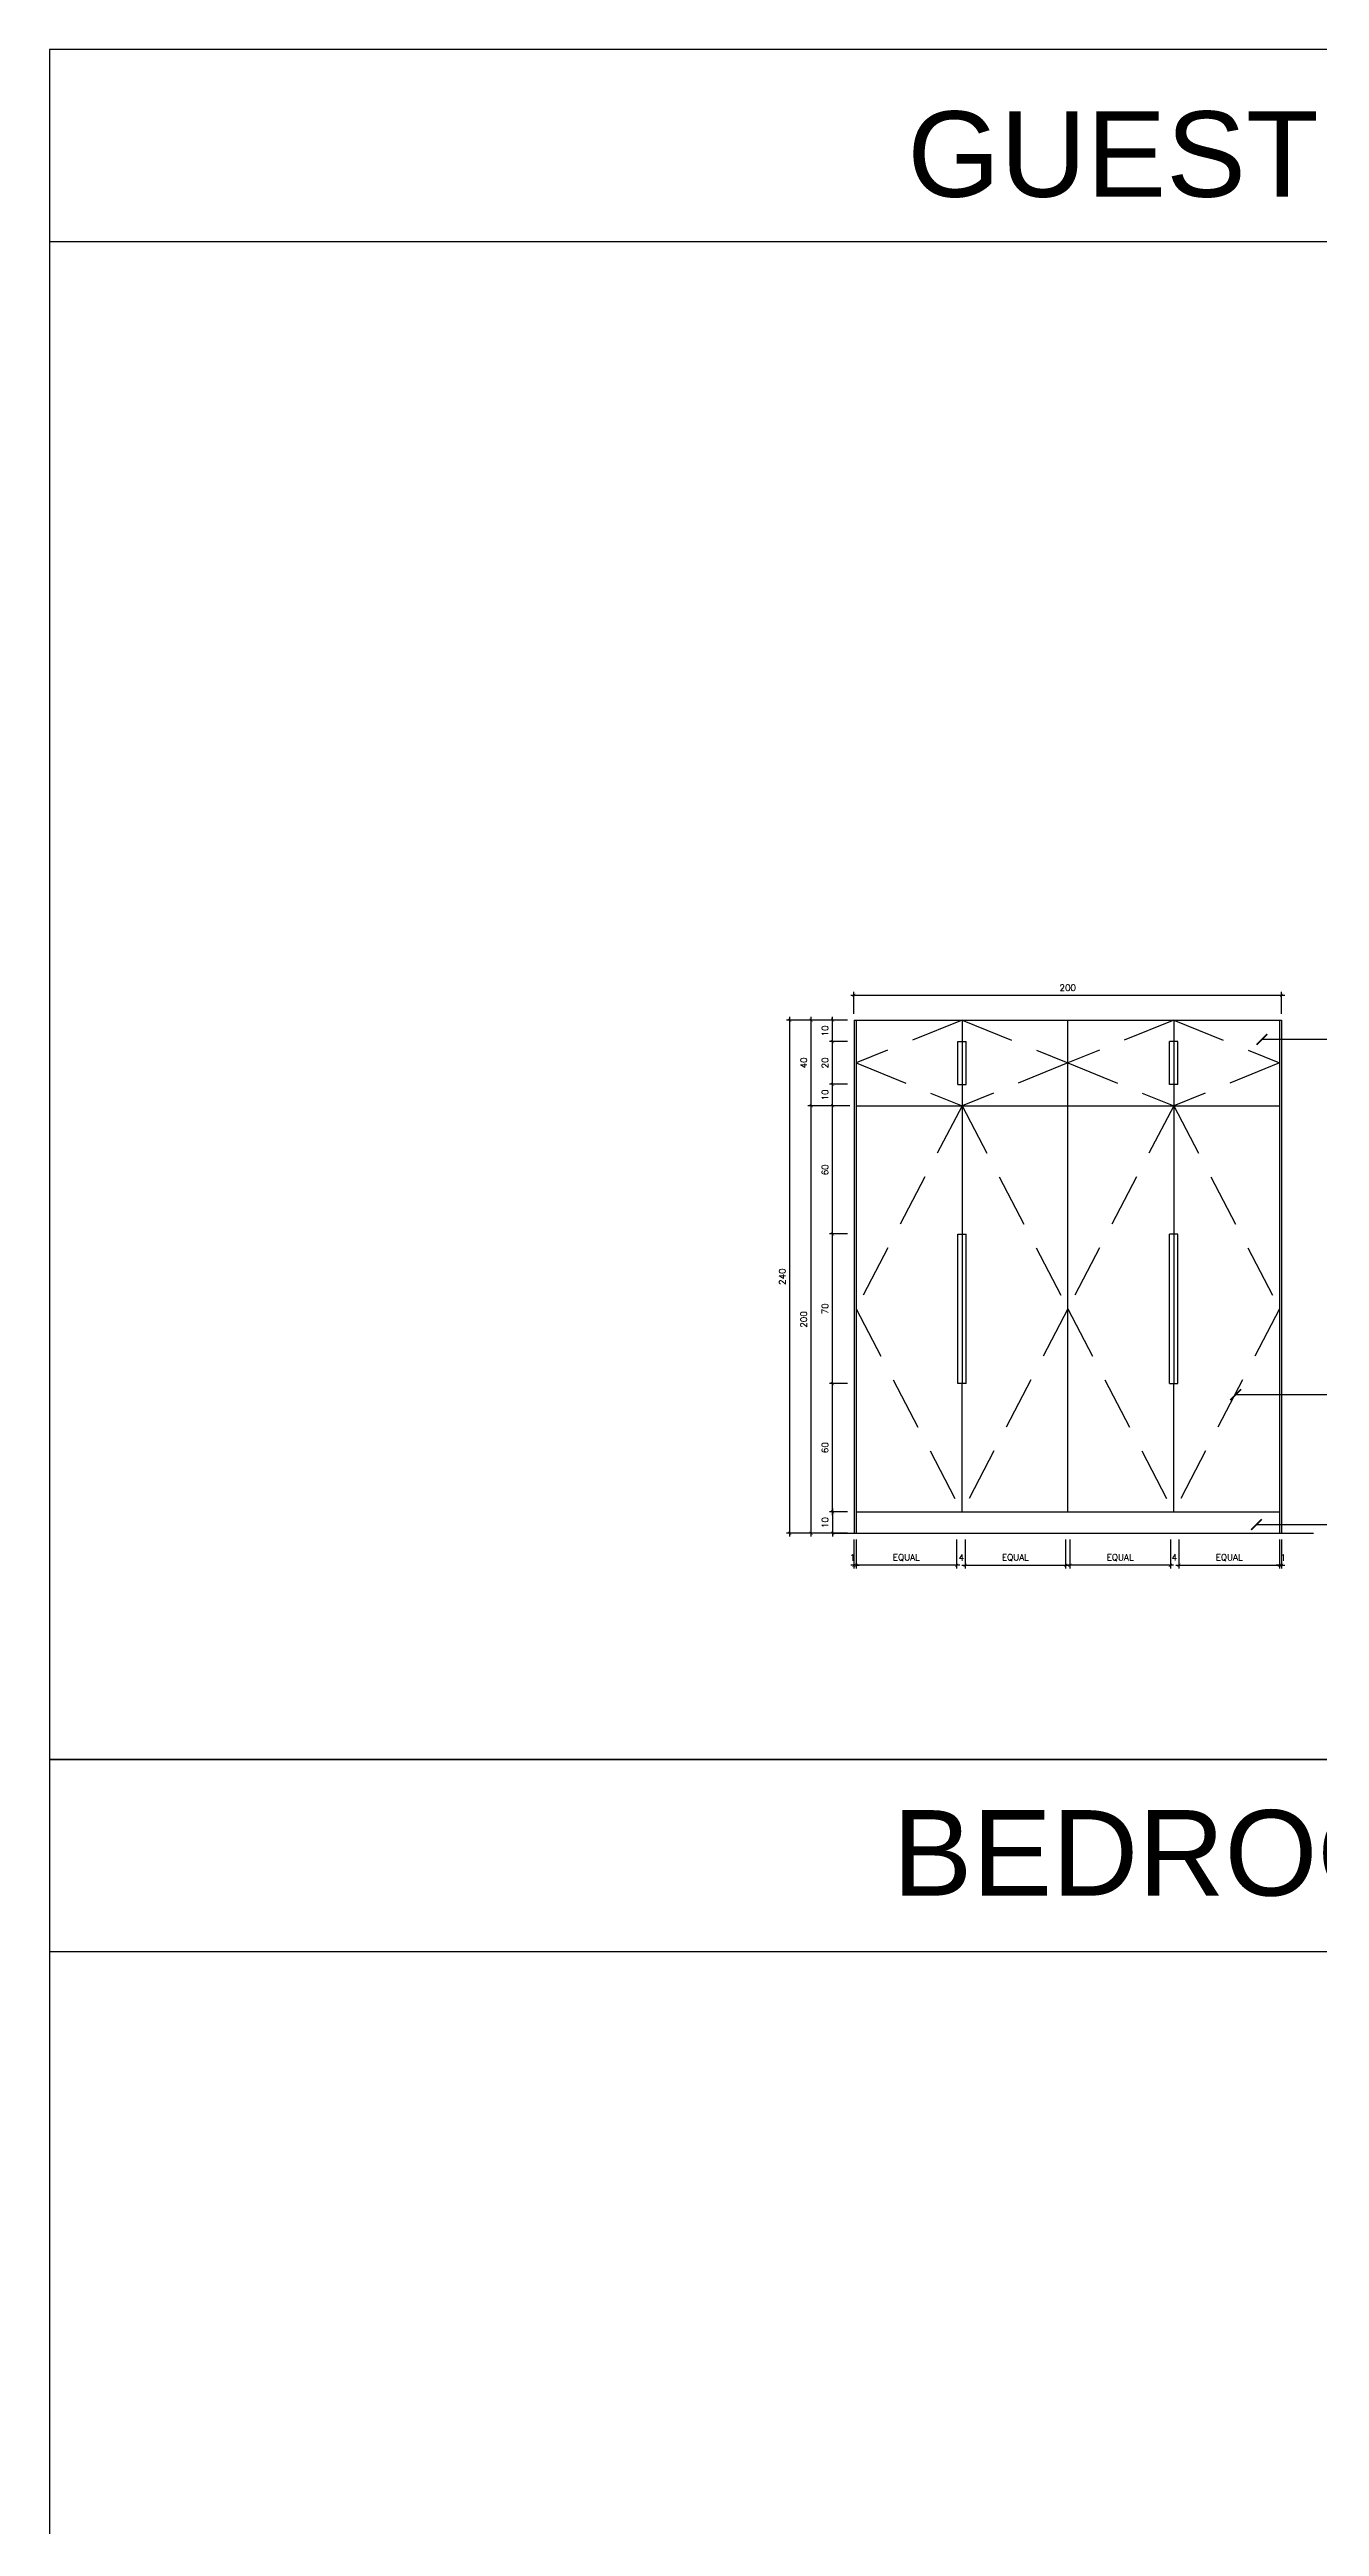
# Model space of a CAD drawing. Header units: centimetres. Extents: x -1287 to 4833, y -4090 to 0.
# Drawn here: x 0 to 594, y -1159 to 0 of the extents above; entities that cross this region are included whole.
import ezdxf

# ---------------------------------------------------------------- set-up
doc = ezdxf.new("R2010")
doc.units = ezdxf.units.CM
doc.header["$LTSCALE"] = 100
doc.header["$MEASUREMENT"] = 0
doc.linetypes.add('HIDDEN', pattern=[0.375, 0.25, -0.125])
for name, color, linetype in [('CABINET', 4, 'Continuous'), ('DIM IN', 1, 'Continuous'), ('HIDDEN', 8, 'HIDDEN'), ('ID_TitleBlock-Text', 3, 'Continuous'), ('TEXT', 3, 'Continuous'), ('WALL SECTION Y-Y FOR XREF$0$TEXT', 3, 'Continuous'), ('WALL-03', 2, 'Continuous')]:
    doc.layers.add(name, color=color, linetype=linetype)
doc.styles.add('ART', font='arial.ttf')
doc.styles.add('ROMANS', font='romans')
doc.styles.add('WALL SECTION Y-Y FOR XREF$0$ART', font='arial.ttf')
doc.styles.add('WALL SECTION Y-Y FOR XREF$0$PL18', font='romans.shx', dxfattribs={"height": 18})
doc.dimstyles.new('AS-17-100', dxfattribs={"dimtxt": 10, "dimasz": 5, "dimexe": 10, "dimexo": 10, "dimgap": 6, "dimtad": 1, "dimtoh": 1, "dimdec": 0, "dimdsep": 46, "dimtxsty": 'ROMANS', "dimblk1": 'ARCHTICK', "dimblk2": 'ARCHTICK', "dimsah": 1, "dimcen": 25, "dimdle": 10, "dimclrd": 1, "dimclre": 1, "dimclrt": 2, "dimadec": 0, "dimazin": 0, "dimtfac": 1, "dimtdec": 0, "dimtofl": 0, "dimtmove": 2, "dimatfit": 3, "dimldrblk": 'ARCHTICK', "dimfxl": 1, "dimtolj": 1, "dimtzin": 0, "dimarcsym": 0})
doc.dimstyles.new('WALL SECTION Y-Y FOR XREF$0$18-MH-100', dxfattribs={"dimtxt": 18, "dimasz": 12, "dimexe": 15, "dimexo": 15, "dimgap": 6, "dimtad": 1, "dimtoh": 1, "dimdec": 0, "dimzin": 0, "dimdsep": 46, "dimtxsty": 'WALL SECTION Y-Y FOR XREF$0$PL18', "dimblk1": 'WALL SECTION Y-Y FOR XREF$0$_ARCHTICK', "dimblk2": 'WALL SECTION Y-Y FOR XREF$0$_ARCHTICK', "dimsah": 1, "dimcen": 25, "dimdle": 15, "dimclrd": 1, "dimclre": 1, "dimclrt": 2, "dimadec": 0, "dimazin": 0, "dimtfac": 1, "dimtdec": 0, "dimtmove": 2, "dimatfit": 3, "dimldrblk": 'WALL SECTION Y-Y FOR XREF$0$_ARCHTICK', "dimfxl": 1, "dimtolj": 1, "dimtzin": 0, "dimarcsym": 0})

# ---------------------------------------------------------------- blocks, each defined once
blk = doc.blocks.new('_ARCHTICK')
at = {"color": 0, "linetype": 'ByBlock', "const_width": 0.15}
blk.add_lwpolyline([(-0.5, -0.5), (0.5, 0.5)], dxfattribs=at)
blk = doc.blocks.new('*D207')
at = {"layer": 'Defpoints', "color": 0, "transparency": 16777216}
for p in [(356.2, -494.1), (376.2, -494.1), (376.2, -694.1)]:
    blk.add_point(p, dxfattribs=at)
at = {"layer": 'DIM IN', "color": 1, "lineweight": -2, "transparency": 16777216}
for p, q in [((373.2, -494.1), (354.7, -494.1)), ((356.2, -695.6), (356.2, -492.6)), ((373.2, -694.1), (354.7, -694.1))]:
    blk.add_line(p, q, dxfattribs=at)
at = {"layer": 'DIM IN', "color": 1, "lineweight": -2, "transparency": 16777216, "xscale": 1.5, "yscale": 1.5, "zscale": 1.5}
for p, rotation in [((356.2, -494.1), 90), ((356.2, -694.1), 270)]:
    blk.add_blockref('_ARCHTICK', p, dxfattribs=dict(at, rotation=rotation))
at = {"layer": 'DIM IN', "color": 2, "transparency": 16777216, "insert": (352.7, -594.1), "char_height": 3, "attachment_point": 5, "rotation": 90, "style": 'ROMANS'}
blk.add_mtext('\\A1;200', dxfattribs=at)
blk = doc.blocks.new('*D208')
at = {"layer": 'Defpoints', "color": 0, "transparency": 16777216}
for p in [(366.2, -554.1), (376.2, -554.1), (376.2, -624.1)]:
    blk.add_point(p, dxfattribs=at)
at = {"layer": 'DIM IN', "color": 1, "lineweight": -2, "transparency": 16777216}
for p, q in [((373.2, -554.1), (364.7, -554.1)), ((366.2, -625.6), (366.2, -552.6)), ((373.2, -624.1), (364.7, -624.1))]:
    blk.add_line(p, q, dxfattribs=at)
at = {"layer": 'DIM IN', "color": 1, "lineweight": -2, "transparency": 16777216, "xscale": 1.5, "yscale": 1.5, "zscale": 1.5}
for p, rotation in [((366.2, -554.1), 90), ((366.2, -624.1), 270)]:
    blk.add_blockref('_ARCHTICK', p, dxfattribs=dict(at, rotation=rotation))
at = {"layer": 'DIM IN', "color": 2, "transparency": 16777216, "insert": (362.7, -589.1), "char_height": 3, "attachment_point": 5, "rotation": 90, "style": 'ROMANS'}
blk.add_mtext('\\A1;70', dxfattribs=at)
blk = doc.blocks.new('*D209')
at = {"layer": 'Defpoints', "color": 0, "transparency": 16777216}
for p in [(346.2, -454.1), (376.2, -454.1), (376.2, -694.1)]:
    blk.add_point(p, dxfattribs=at)
at = {"layer": 'DIM IN', "color": 1, "lineweight": -2, "transparency": 16777216}
for p, q in [((373.2, -454.1), (344.7, -454.1)), ((346.2, -695.6), (346.2, -452.6)), ((373.2, -694.1), (344.7, -694.1))]:
    blk.add_line(p, q, dxfattribs=at)
at = {"layer": 'DIM IN', "color": 1, "lineweight": -2, "transparency": 16777216, "xscale": 1.5, "yscale": 1.5, "zscale": 1.5}
for p, rotation in [((346.2, -454.1), 90), ((346.2, -694.1), 270)]:
    blk.add_blockref('_ARCHTICK', p, dxfattribs=dict(at, rotation=rotation))
at = {"layer": 'DIM IN', "color": 2, "transparency": 16777216, "insert": (342.7, -574.1), "char_height": 3, "attachment_point": 5, "rotation": 90, "style": 'ROMANS'}
blk.add_mtext('\\A1;240', dxfattribs=at)
blk = doc.blocks.new('*D210')
at = {"layer": 'Defpoints', "color": 0, "transparency": 16777216}
for p in [(366.2, -624.1), (376.2, -624.1), (376.2, -684.1)]:
    blk.add_point(p, dxfattribs=at)
at = {"layer": 'DIM IN', "color": 1, "lineweight": -2, "transparency": 16777216}
for p, q in [((373.2, -624.1), (364.7, -624.1)), ((366.2, -685.6), (366.2, -622.6)), ((373.2, -684.1), (364.7, -684.1))]:
    blk.add_line(p, q, dxfattribs=at)
at = {"layer": 'DIM IN', "color": 1, "lineweight": -2, "transparency": 16777216, "xscale": 1.5, "yscale": 1.5, "zscale": 1.5}
for p, rotation in [((366.2, -624.1), 90), ((366.2, -684.1), 270)]:
    blk.add_blockref('_ARCHTICK', p, dxfattribs=dict(at, rotation=rotation))
at = {"layer": 'DIM IN', "color": 2, "transparency": 16777216, "insert": (362.7, -654.1), "char_height": 3, "attachment_point": 5, "rotation": 90, "style": 'ROMANS'}
blk.add_mtext('\\A1;60', dxfattribs=at)
blk = doc.blocks.new('*D211')
at = {"layer": 'Defpoints', "color": 0, "transparency": 16777216}
for p in [(376.2, -694.1), (377.2, -694.1), (377.2, -709.1)]:
    blk.add_point(p, dxfattribs=at)
at = {"layer": 'DIM IN', "color": 1, "lineweight": -2, "transparency": 16777216}
for p, q in [((376.2, -697.1), (376.2, -710.6)), ((377.2, -697.1), (377.2, -710.6)), ((376.2, -709.1), (374.7, -709.1)), ((377.2, -709.1), (378.7, -709.1))]:
    blk.add_line(p, q, dxfattribs=at)
at = {"layer": 'DIM IN', "color": 1, "lineweight": -2, "transparency": 16777216, "xscale": 1.5, "yscale": 1.5, "zscale": 1.5}
blk.add_blockref('_ARCHTICK', (376.2, -709.1), dxfattribs=at)
at = {"layer": 'DIM IN', "color": 1, "lineweight": -2, "transparency": 16777216, "xscale": 1.5, "yscale": 1.5, "zscale": 1.5, "rotation": 180}
blk.add_blockref('_ARCHTICK', (377.2, -709.1), dxfattribs=at)
at = {"layer": 'DIM IN', "color": 2, "transparency": 16777216, "insert": (375.5, -705.5), "char_height": 3, "attachment_point": 5, "style": 'ROMANS'}
blk.add_mtext('\\A1;1', dxfattribs=at)
blk = doc.blocks.new('*D212')
at = {"layer": 'Defpoints', "color": 0, "transparency": 16777216}
for p in [(424.2, -694.1), (428.2, -694.1), (428.2, -709.1)]:
    blk.add_point(p, dxfattribs=at)
at = {"layer": 'DIM IN', "color": 1, "lineweight": -2, "transparency": 16777216}
for p, q in [((424.2, -697.1), (424.2, -710.6)), ((428.2, -697.1), (428.2, -710.6)), ((424.2, -709.1), (422.7, -709.1)), ((428.2, -709.1), (429.7, -709.1))]:
    blk.add_line(p, q, dxfattribs=at)
at = {"layer": 'DIM IN', "color": 1, "lineweight": -2, "transparency": 16777216, "xscale": 1.5, "yscale": 1.5, "zscale": 1.5}
blk.add_blockref('_ARCHTICK', (424.2, -709.1), dxfattribs=at)
at = {"layer": 'DIM IN', "color": 1, "lineweight": -2, "transparency": 16777216, "xscale": 1.5, "yscale": 1.5, "zscale": 1.5, "rotation": 180}
blk.add_blockref('_ARCHTICK', (428.2, -709.1), dxfattribs=at)
at = {"layer": 'DIM IN', "color": 2, "transparency": 16777216, "insert": (426.4, -705.5), "char_height": 3, "attachment_point": 5, "style": 'ROMANS'}
blk.add_mtext('\\A1;4', dxfattribs=at)
blk = doc.blocks.new('*D213')
at = {"layer": 'Defpoints', "color": 0, "transparency": 16777216}
for p in [(428.2, -694.1), (475.2, -694.1), (475.2, -709.1)]:
    blk.add_point(p, dxfattribs=at)
at = {"layer": 'DIM IN', "color": 1, "lineweight": -2, "transparency": 16777216}
for p, q in [((428.2, -697.1), (428.2, -710.6)), ((475.2, -697.1), (475.2, -710.6)), ((426.7, -709.1), (476.7, -709.1))]:
    blk.add_line(p, q, dxfattribs=at)
at = {"layer": 'DIM IN', "color": 1, "lineweight": -2, "transparency": 16777216, "xscale": 1.5, "yscale": 1.5, "zscale": 1.5, "rotation": 180}
blk.add_blockref('_ARCHTICK', (428.2, -709.1), dxfattribs=at)
at = {"layer": 'DIM IN', "color": 1, "lineweight": -2, "transparency": 16777216, "xscale": 1.5, "yscale": 1.5, "zscale": 1.5}
blk.add_blockref('_ARCHTICK', (475.2, -709.1), dxfattribs=at)
at = {"layer": 'DIM IN', "color": 2, "transparency": 16777216, "insert": (451.7, -705.5), "char_height": 3, "attachment_point": 5, "style": 'ROMANS'}
blk.add_mtext('\\A1;EQUAL', dxfattribs=at)
blk = doc.blocks.new('*D214')
at = {"layer": 'Defpoints', "color": 0, "transparency": 16777216}
for p in [(377.2, -694.1), (424.2, -694.1), (377.2, -709.1)]:
    blk.add_point(p, dxfattribs=at)
at = {"layer": 'DIM IN', "color": 1, "lineweight": -2, "transparency": 16777216}
for p, q in [((377.2, -697.1), (377.2, -710.6)), ((424.2, -697.1), (424.2, -710.6)), ((425.7, -709.1), (375.7, -709.1))]:
    blk.add_line(p, q, dxfattribs=at)
at = {"layer": 'DIM IN', "color": 1, "lineweight": -2, "transparency": 16777216, "xscale": 1.5, "yscale": 1.5, "zscale": 1.5, "rotation": 180}
blk.add_blockref('_ARCHTICK', (377.2, -709.1), dxfattribs=at)
at = {"layer": 'DIM IN', "color": 1, "lineweight": -2, "transparency": 16777216, "xscale": 1.5, "yscale": 1.5, "zscale": 1.5}
blk.add_blockref('_ARCHTICK', (424.2, -709.1), dxfattribs=at)
at = {"layer": 'DIM IN', "color": 2, "transparency": 16777216, "insert": (400.7, -705.5), "char_height": 3, "attachment_point": 5, "style": 'ROMANS'}
blk.add_mtext('\\A1;EQUAL', dxfattribs=at)
blk = doc.blocks.new('*D215')
at = {"layer": 'Defpoints', "color": 0, "transparency": 16777216}
for p in [(356.2, -454.1), (376.2, -454.1), (377.2, -494.1)]:
    blk.add_point(p, dxfattribs=at)
at = {"layer": 'DIM IN', "color": 1, "lineweight": -2, "transparency": 16777216}
for p, q in [((373.2, -454.1), (354.7, -454.1)), ((356.2, -495.6), (356.2, -452.6)), ((374.2, -494.1), (354.7, -494.1))]:
    blk.add_line(p, q, dxfattribs=at)
at = {"layer": 'DIM IN', "color": 1, "lineweight": -2, "transparency": 16777216, "xscale": 1.5, "yscale": 1.5, "zscale": 1.5}
for p, rotation in [((356.2, -454.1), 90), ((356.2, -494.1), 270)]:
    blk.add_blockref('_ARCHTICK', p, dxfattribs=dict(at, rotation=rotation))
at = {"layer": 'DIM IN', "color": 2, "transparency": 16777216, "insert": (352.7, -474.1), "char_height": 3, "attachment_point": 5, "rotation": 90, "style": 'ROMANS'}
blk.add_mtext('\\A1;40', dxfattribs=at)
blk = doc.blocks.new('*D216')
at = {"layer": 'Defpoints', "color": 0, "transparency": 16777216}
for p in [(366.2, -694.1), (376.2, -684.1), (376.2, -694.1)]:
    blk.add_point(p, dxfattribs=at)
at = {"layer": 'DIM IN', "color": 1, "lineweight": -2, "transparency": 16777216}
for p, q in [((366.2, -682.6), (366.2, -695.6)), ((373.2, -684.1), (364.7, -684.1)), ((373.2, -694.1), (364.7, -694.1))]:
    blk.add_line(p, q, dxfattribs=at)
at = {"layer": 'DIM IN', "color": 1, "lineweight": -2, "transparency": 16777216, "xscale": 1.5, "yscale": 1.5, "zscale": 1.5}
for p, rotation in [((366.2, -684.1), 90), ((366.2, -694.1), 270)]:
    blk.add_blockref('_ARCHTICK', p, dxfattribs=dict(at, rotation=rotation))
at = {"layer": 'DIM IN', "color": 2, "transparency": 16777216, "insert": (362.7, -689.1), "char_height": 3, "attachment_point": 5, "rotation": 90, "style": 'ROMANS'}
blk.add_mtext('\\A1;10', dxfattribs=at)
blk = doc.blocks.new('*D217')
at = {"layer": 'Defpoints', "color": 0, "transparency": 16777216}
for p in [(366.2, -494.1), (376.2, -494.1), (376.2, -554.1)]:
    blk.add_point(p, dxfattribs=at)
at = {"layer": 'DIM IN', "color": 1, "lineweight": -2, "transparency": 16777216}
for p, q in [((373.2, -494.1), (364.7, -494.1)), ((366.2, -555.6), (366.2, -492.6)), ((373.2, -554.1), (364.7, -554.1))]:
    blk.add_line(p, q, dxfattribs=at)
at = {"layer": 'DIM IN', "color": 1, "lineweight": -2, "transparency": 16777216, "xscale": 1.5, "yscale": 1.5, "zscale": 1.5}
for p, rotation in [((366.2, -494.1), 90), ((366.2, -554.1), 270)]:
    blk.add_blockref('_ARCHTICK', p, dxfattribs=dict(at, rotation=rotation))
at = {"layer": 'DIM IN', "color": 2, "transparency": 16777216, "insert": (362.7, -524.1), "char_height": 3, "attachment_point": 5, "rotation": 90, "style": 'ROMANS'}
blk.add_mtext('\\A1;60', dxfattribs=at)
blk = doc.blocks.new('*D218')
at = {"layer": 'Defpoints', "color": 0, "transparency": 16777216}
for p in [(366.2, -484.1), (376.2, -484.1), (376.2, -494.1)]:
    blk.add_point(p, dxfattribs=at)
at = {"layer": 'DIM IN', "color": 1, "lineweight": -2, "transparency": 16777216}
for p, q in [((373.2, -484.1), (364.7, -484.1)), ((366.2, -495.6), (366.2, -482.6)), ((373.2, -494.1), (364.7, -494.1))]:
    blk.add_line(p, q, dxfattribs=at)
at = {"layer": 'DIM IN', "color": 1, "lineweight": -2, "transparency": 16777216, "xscale": 1.5, "yscale": 1.5, "zscale": 1.5}
for p, rotation in [((366.2, -484.1), 90), ((366.2, -494.1), 270)]:
    blk.add_blockref('_ARCHTICK', p, dxfattribs=dict(at, rotation=rotation))
at = {"layer": 'DIM IN', "color": 2, "transparency": 16777216, "insert": (362.7, -489.1), "char_height": 3, "attachment_point": 5, "rotation": 90, "style": 'ROMANS'}
blk.add_mtext('\\A1;10', dxfattribs=at)
blk = doc.blocks.new('*D219')
at = {"layer": 'Defpoints', "color": 0, "transparency": 16777216}
for p in [(366.2, -464.1), (376.2, -464.1), (376.2, -484.1)]:
    blk.add_point(p, dxfattribs=at)
at = {"layer": 'DIM IN', "color": 1, "lineweight": -2, "transparency": 16777216}
for p, q in [((366.2, -485.6), (366.2, -462.6)), ((373.2, -464.1), (364.7, -464.1)), ((373.2, -484.1), (364.7, -484.1))]:
    blk.add_line(p, q, dxfattribs=at)
at = {"layer": 'DIM IN', "color": 1, "lineweight": -2, "transparency": 16777216, "xscale": 1.5, "yscale": 1.5, "zscale": 1.5}
for p, rotation in [((366.2, -464.1), 90), ((366.2, -484.1), 270)]:
    blk.add_blockref('_ARCHTICK', p, dxfattribs=dict(at, rotation=rotation))
at = {"layer": 'DIM IN', "color": 2, "transparency": 16777216, "insert": (362.7, -474.1), "char_height": 3, "attachment_point": 5, "rotation": 90, "style": 'ROMANS'}
blk.add_mtext('\\A1;20', dxfattribs=at)
blk = doc.blocks.new('*D433')
at = {"layer": 'Defpoints', "color": 0, "transparency": 16777216}
for p in [(366.2, -454.1), (376.2, -454.1), (376.2, -464.1)]:
    blk.add_point(p, dxfattribs=at)
at = {"layer": 'DIM IN', "color": 1, "lineweight": -2, "transparency": 16777216}
for p, q in [((373.2, -454.1), (364.7, -454.1)), ((366.2, -465.6), (366.2, -452.6)), ((373.2, -464.1), (364.7, -464.1))]:
    blk.add_line(p, q, dxfattribs=at)
at = {"layer": 'DIM IN', "color": 1, "lineweight": -2, "transparency": 16777216, "xscale": 1.5, "yscale": 1.5, "zscale": 1.5}
for p, rotation in [((366.2, -454.1), 90), ((366.2, -464.1), 270)]:
    blk.add_blockref('_ARCHTICK', p, dxfattribs=dict(at, rotation=rotation))
at = {"layer": 'DIM IN', "color": 2, "transparency": 16777216, "insert": (362.7, -459.1), "char_height": 3, "attachment_point": 5, "rotation": 90, "style": 'ROMANS'}
blk.add_mtext('\\A1;10', dxfattribs=at)
blk = doc.blocks.new('WALL SECTION Y-Y FOR XREF$0$_ARCHTICK')
at = {"color": 0, "linetype": 'ByBlock', "const_width": 0.15}
blk.add_lwpolyline([(-0.5, -0.5), (0.5, 0.5)], dxfattribs=at)
blk = doc.blocks.new('*D266')
at = {"layer": 'Defpoints', "color": 0, "transparency": 16777216}
for p in [(576.2, -442.4), (376.2, -454.1), (576.2, -454.1)]:
    blk.add_point(p, dxfattribs=at)
at = {"layer": 'DIM IN', "color": 1, "lineweight": -2, "transparency": 16777216}
for p, q in [((374.7, -442.4), (577.7, -442.4)), ((376.2, -451.1), (376.2, -440.9)), ((576.2, -451.1), (576.2, -440.9))]:
    blk.add_line(p, q, dxfattribs=at)
at = {"layer": 'DIM IN', "color": 1, "lineweight": -2, "transparency": 16777216, "xscale": 1.5, "yscale": 1.5, "zscale": 1.5, "rotation": 180}
blk.add_blockref('_ARCHTICK', (376.2, -442.4), dxfattribs=at)
at = {"layer": 'DIM IN', "color": 1, "lineweight": -2, "transparency": 16777216, "xscale": 1.5, "yscale": 1.5, "zscale": 1.5}
blk.add_blockref('_ARCHTICK', (576.2, -442.4), dxfattribs=at)
at = {"layer": 'DIM IN', "color": 2, "transparency": 16777216, "insert": (476.2, -438.9), "char_height": 3, "attachment_point": 5, "style": 'ROMANS'}
blk.add_mtext('\\A1;200', dxfattribs=at)
blk = doc.blocks.new('*D92')
at = {"layer": 'Defpoints', "color": 0, "transparency": 16777216}
for p in [(575.2, -694.1), (576.2, -694.1), (575.2, -709.1)]:
    blk.add_point(p, dxfattribs=at)
at = {"layer": 'DIM IN', "color": 1, "lineweight": -2, "transparency": 16777216}
for p, q in [((575.2, -697.1), (575.2, -710.6)), ((576.2, -697.1), (576.2, -710.6)), ((575.2, -709.1), (573.7, -709.1)), ((576.2, -709.1), (577.7, -709.1))]:
    blk.add_line(p, q, dxfattribs=at)
at = {"layer": 'DIM IN', "color": 1, "lineweight": -2, "transparency": 16777216, "xscale": 1.5, "yscale": 1.5, "zscale": 1.5}
for p, rotation in [((575.2, -709.1), 3.387163513571386e-10), ((576.2, -709.1), 180.0000000003387)]:
    blk.add_blockref('_ARCHTICK', p, dxfattribs=dict(at, rotation=rotation))
at = {"layer": 'DIM IN', "color": 2, "transparency": 16777216, "insert": (577, -705.5), "char_height": 3, "attachment_point": 5, "style": 'ROMANS'}
blk.add_mtext('\\A1;1', dxfattribs=at)
blk = doc.blocks.new('*D93')
at = {"layer": 'Defpoints', "color": 0, "transparency": 16777216}
for p in [(524.2, -694.1), (528.2, -694.1), (524.2, -709.1)]:
    blk.add_point(p, dxfattribs=at)
at = {"layer": 'DIM IN', "color": 1, "lineweight": -2, "transparency": 16777216}
for p, q in [((524.2, -697.1), (524.2, -710.6)), ((528.2, -697.1), (528.2, -710.6)), ((524.2, -709.1), (522.7, -709.1)), ((528.2, -709.1), (529.7, -709.1))]:
    blk.add_line(p, q, dxfattribs=at)
at = {"layer": 'DIM IN', "color": 1, "lineweight": -2, "transparency": 16777216, "xscale": 1.5, "yscale": 1.5, "zscale": 1.5}
for p, rotation in [((524.2, -709.1), 3.387163513571386e-10), ((528.2, -709.1), 180.0000000003387)]:
    blk.add_blockref('_ARCHTICK', p, dxfattribs=dict(at, rotation=rotation))
at = {"layer": 'DIM IN', "color": 2, "transparency": 16777216, "insert": (526.1, -705.4), "char_height": 3, "attachment_point": 5, "style": 'ROMANS'}
blk.add_mtext('\\A1;4', dxfattribs=at)
blk = doc.blocks.new('*D94')
at = {"layer": 'Defpoints', "color": 0, "transparency": 16777216}
for p in [(477.2, -694.1), (524.2, -694.1), (477.2, -709.1)]:
    blk.add_point(p, dxfattribs=at)
at = {"layer": 'DIM IN', "color": 1, "lineweight": -2, "transparency": 16777216}
for p, q in [((477.2, -697.1), (477.2, -710.6)), ((524.2, -697.1), (524.2, -710.6)), ((525.7, -709.1), (475.7, -709.1))]:
    blk.add_line(p, q, dxfattribs=at)
at = {"layer": 'DIM IN', "color": 1, "lineweight": -2, "transparency": 16777216, "xscale": 1.5, "yscale": 1.5, "zscale": 1.5}
for p, rotation in [((477.2, -709.1), 180.0000000003387), ((524.2, -709.1), 3.386890767842488e-10)]:
    blk.add_blockref('_ARCHTICK', p, dxfattribs=dict(at, rotation=rotation))
at = {"layer": 'DIM IN', "color": 2, "transparency": 16777216, "insert": (500.7, -705.5), "char_height": 3, "attachment_point": 5, "style": 'ROMANS'}
blk.add_mtext('\\A1;EQUAL', dxfattribs=at)
blk = doc.blocks.new('*D95')
at = {"layer": 'Defpoints', "color": 0, "transparency": 16777216}
for p in [(528.2, -694.1), (575.2, -694.1), (575.2, -709.1)]:
    blk.add_point(p, dxfattribs=at)
at = {"layer": 'DIM IN', "color": 1, "lineweight": -2, "transparency": 16777216}
for p, q in [((528.2, -697.1), (528.2, -710.6)), ((575.2, -697.1), (575.2, -710.6)), ((526.7, -709.1), (576.7, -709.1))]:
    blk.add_line(p, q, dxfattribs=at)
at = {"layer": 'DIM IN', "color": 1, "lineweight": -2, "transparency": 16777216, "xscale": 1.5, "yscale": 1.5, "zscale": 1.5}
for p, rotation in [((528.2, -709.1), 180.0000000003387), ((575.2, -709.1), 3.387163513571386e-10)]:
    blk.add_blockref('_ARCHTICK', p, dxfattribs=dict(at, rotation=rotation))
at = {"layer": 'DIM IN', "color": 2, "transparency": 16777216, "insert": (551.7, -705.5), "char_height": 3, "attachment_point": 5, "style": 'ROMANS'}
blk.add_mtext('\\A1;EQUAL', dxfattribs=at)

msp = doc.modelspace()

# ---------------------------------------------------------------- linework, layer by layer
at = {"layer": 'CABINET', "color": 2}
for p, q in [((376.24, -454.12), (376.24, -694.12)), ((376.24, -454.12), (576.24, -454.12)), ((576.24, -454.12), (576.24, -694.12))]:
    msp.add_line(p, q, dxfattribs=at)
at = {"layer": 'CABINET', "color": 1}
for p, q in [((377.24, -454.12), (377.24, -694.12)), ((426.74, -454.12), (426.74, -494.12)), ((476.24, -684.12), (476.24, -454.12)), ((525.74, -454.12), (525.74, -494.12)), ((575.24, -454.12), (575.24, -694.12)), ((424.74, -464.12), (428.74, -464.12)), ((424.74, -484.12), (424.74, -464.12)), ((428.74, -484.12), (428.74, -464.12)), ((527.74, -464.12), (523.74, -464.12)), ((523.74, -484.12), (523.74, -464.12)), ((527.74, -484.12), (527.74, -464.12)), ((424.74, -484.12), (428.74, -484.12)), ((527.74, -484.12), (523.74, -484.12)), ((377.24, -494.12), (575.24, -494.12)), ((426.74, -494.12), (426.74, -554.12)), ((525.74, -494.12), (525.74, -554.12)), ((424.74, -624.12), (424.74, -554.12)), ((424.74, -554.12), (428.74, -554.12)), ((428.74, -624.12), (428.74, -554.12)), ((523.74, -624.12), (523.74, -554.12)), ((527.74, -554.12), (523.74, -554.12)), ((527.74, -624.12), (527.74, -554.12)), ((428.74, -624.12), (424.74, -624.12)), ((426.74, -684.12), (426.74, -624.12)), ((523.74, -624.12), (527.74, -624.12)), ((525.74, -684.12), (525.74, -624.12)), ((377.24, -684.12), (575.24, -684.12))]:
    msp.add_line(p, q, dxfattribs=at)
at = {"layer": 'CABINET', "color": 8}
for p, q in [((426.74, -554.12), (426.74, -624.12)), ((525.74, -554.12), (525.74, -624.12))]:
    msp.add_line(p, q, dxfattribs=at)
at = {"layer": 'HIDDEN'}
for points in [[(426.74, -454.12), (377.24, -474.12), (426.74, -494.12)], [(426.74, -454.12), (476.24, -474.12), (426.74, -494.12)], [(525.74, -454.12), (476.24, -474.12), (525.74, -494.12)], [(525.74, -454.12), (575.24, -474.12), (525.74, -494.12)], [(426.74, -494.12), (377.24, -589.12), (426.74, -684.12)], [(426.74, -494.12), (476.24, -589.12), (426.74, -684.12)], [(525.74, -494.12), (476.24, -589.12), (525.74, -684.12)], [(525.74, -494.12), (575.24, -589.12), (525.74, -684.12)]]:
    msp.add_lwpolyline(points, dxfattribs=at)
at = {"layer": 'ID_TitleBlock-Text'}
for p, q in [((1469.37, -90), (-0.01, -90)), ((1469.37, -890), (-0.01, -890))]:
    msp.add_line(p, q, dxfattribs=at)
for points in [[(-0.01, -800), (1469.37, -800), (1469.37, 0), (-0.01, 0)], [(-0.01, -1600), (1469.37, -1600), (1469.37, -800), (-0.01, -800)]]:
    msp.add_lwpolyline(points, close=True, dxfattribs=at)
at = {"layer": 'WALL-03'}
msp.add_line((366.24, -694.12), (591.09, -694.12), dxfattribs=at)

# ---------------------------------------------------------------- texts
at = {"layer": 'TEXT', "style": 'ART'}
for s, p in [('GUEST BEDROOM - GROUND', (401.18, -68.9, 0)), ('BEDROOM 1 & 2 - 1st FLOOR', (394.29, -863.63, 0))]:
    msp.add_text(s, height=40, dxfattribs=at).set_placement(p)

# ---------------------------------------------------------------- dimensions: what is measured, and where the dimension line sits
at = {"layer": 'DIM IN', "color": 1}
dim = msp.add_linear_dim(base=(576.24, -442.35), p1=(376.24, -454.12), p2=(576.24, -454.12), dimstyle='AS-17-100', override={"dimtxt": 3, "dimasz": 1.5, "dimexe": 1.5, "dimexo": 3, "dimgap": 2, "dimdec": 1, "dimdle": 1.5}, dxfattribs=at)
dim.commit()
dim.dimension.update_dxf_attribs({"geometry": '*D266', "text_midpoint": (476.24, -438.85)})
at = {"layer": 'DIM IN'}
for base, p1, p2, picture, middle in [((346.24, -454.12), (376.24, -694.12), (376.24, -454.12), '*D209', (342.74, -574.12)), ((356.24, -454.12), (377.24, -494.12), (376.24, -454.12), '*D215', (352.74, -474.12)), ((366.24, -454.12), (376.24, -464.12), (376.24, -454.12), '*D433', (362.74, -459.12)), ((366.24, -464.12), (376.24, -484.12), (376.24, -464.12), '*D219', (362.74, -474.12)), ((366.24, -484.12), (376.24, -494.12), (376.24, -484.12), '*D218', (362.74, -489.12)), ((356.24, -494.12), (376.24, -694.12), (376.24, -494.12), '*D207', (352.74, -594.12)), ((366.24, -494.12), (376.24, -554.12), (376.24, -494.12), '*D217', (362.74, -524.12)), ((366.24, -554.12), (376.24, -624.12), (376.24, -554.12), '*D208', (362.74, -589.12)), ((366.24, -624.12), (376.24, -684.12), (376.24, -624.12), '*D210', (362.74, -654.12)), ((366.24, -694.12), (376.24, -684.12), (376.24, -694.12), '*D216', (362.74, -689.12))]:
    dim = msp.add_linear_dim(base=base, p1=p1, p2=p2, angle=90, dimstyle='AS-17-100', override={"dimtxt": 3, "dimasz": 1.5, "dimexe": 1.5, "dimexo": 3, "dimgap": 2, "dimdec": 1, "dimdle": 1.5}, dxfattribs=at)
    dim.commit()
    dim.dimension.update_dxf_attribs({"geometry": picture, "text_midpoint": middle})
for base, p1, p2, picture, middle in [((377.24, -709.12), (376.24, -694.12), (377.24, -694.12), '*D211', (375.45, -705.54)), ((428.24, -709.12), (424.24, -694.12), (428.24, -694.12), '*D212', (426.35, -705.49))]:
    dim = msp.add_linear_dim(base=base, p1=p1, p2=p2, dimstyle='AS-17-100', override={"dimtxt": 3, "dimasz": 1.5, "dimexe": 1.5, "dimexo": 3, "dimgap": 2, "dimdec": 1, "dimdle": 1.5}, dxfattribs=at)
    dim.commit()
    dim.dimension.update_dxf_attribs({"geometry": picture, "text_midpoint": middle, "dimtype": 160})
for base, p1, p2, picture, middle in [((377.24, -709.12), (424.24, -694.12), (377.24, -694.12), '*D214', (400.74, -705.48)), ((475.24, -709.12), (428.24, -694.12), (475.24, -694.12), '*D213', (451.74, -705.48))]:
    dim = msp.add_linear_dim(base=base, p1=p1, p2=p2, text='EQUAL', dimstyle='AS-17-100', override={"dimtxt": 3, "dimasz": 1.5, "dimexe": 1.5, "dimexo": 3, "dimgap": 2, "dimdec": 1, "dimdle": 1.5}, dxfattribs=at)
    dim.commit()
    dim.dimension.update_dxf_attribs({"geometry": picture, "text_midpoint": middle})
for base, p1, p2, picture, middle in [((477.24, -709.12), (524.24, -694.12), (477.24, -694.12), '*D94', (500.74, -705.48)), ((575.24, -709.12), (528.24, -694.12), (575.24, -694.12), '*D95', (551.74, -705.48))]:
    dim = msp.add_linear_dim(base=base, p1=p1, p2=p2, angle=180, text='EQUAL', dimstyle='AS-17-100', override={"dimtxt": 3, "dimasz": 1.5, "dimexe": 1.5, "dimexo": 3, "dimgap": 2, "dimdec": 1, "dimdle": 1.5}, dxfattribs=at)
    dim.commit()
    dim.dimension.update_dxf_attribs({"geometry": picture, "text_midpoint": middle})
for base, p1, p2, picture, middle in [((524.24, -709.12), (528.24, -694.12), (524.24, -694.12), '*D93', (526.13, -705.43)), ((575.24, -709.12), (576.24, -694.12), (575.24, -694.12), '*D92', (577.03, -705.54))]:
    dim = msp.add_linear_dim(base=base, p1=p1, p2=p2, angle=180, dimstyle='AS-17-100', override={"dimtxt": 3, "dimasz": 1.5, "dimexe": 1.5, "dimexo": 3, "dimgap": 2, "dimdec": 1, "dimdle": 1.5}, dxfattribs=at)
    dim.commit()
    dim.dimension.update_dxf_attribs({"geometry": picture, "text_midpoint": middle, "dimtype": 160})

# ---------------------------------------------------------------- leaders
at = {"layer": 'WALL SECTION Y-Y FOR XREF$0$TEXT'}
for points in [[(567.01, -463.03), (601.69, -463.03), (649.49, -463.03)], [(554.71, -629.27), (589.88, -629.27), (650.61, -629.27)], [(564.44, -690.04), (606.72, -690.04), (638.83, -690.04)]]:
    msp.add_leader(points, dimstyle='WALL SECTION Y-Y FOR XREF$0$18-MH-100', override={"dimasz": 5, "dimtad": 0, "dimtxsty": 'WALL SECTION Y-Y FOR XREF$0$ART'}, dxfattribs=at)

doc.saveas('drawing.dxf')
